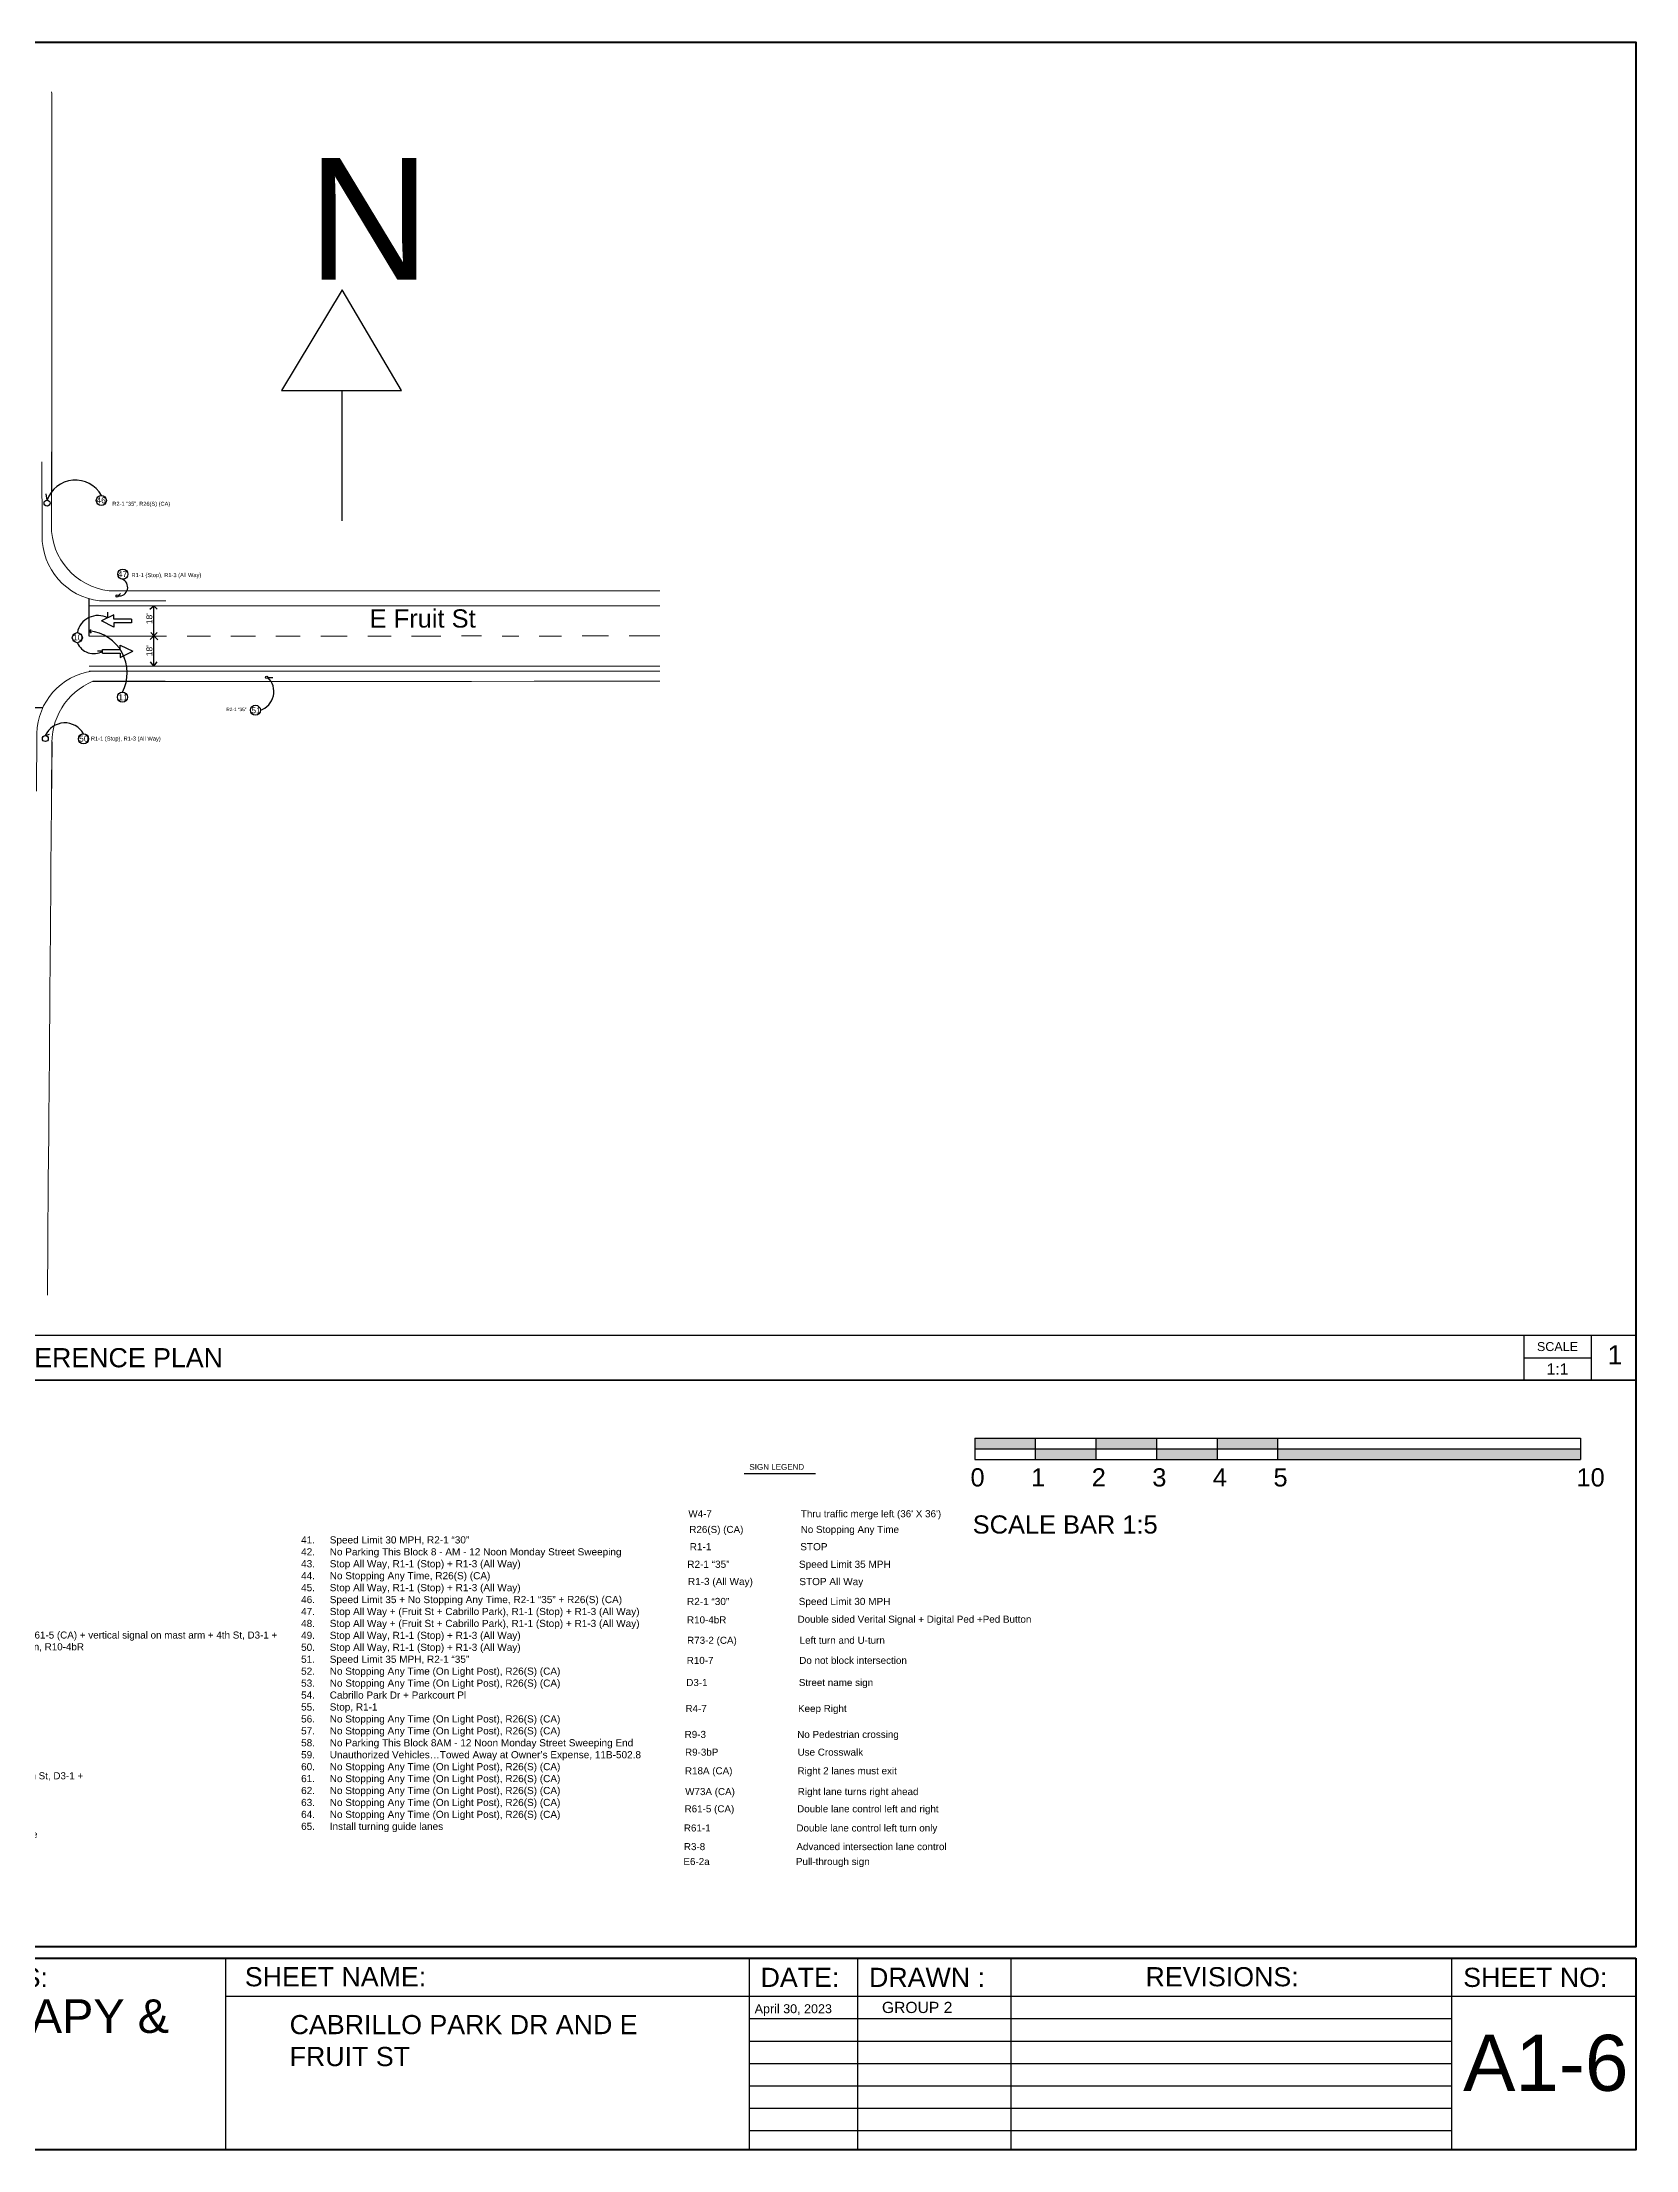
# Paper-space layout 'Layout1' of a CAD drawing. Header units: inches. Extents: x 0 to 35.9, y 0 to 23.6.
# Drawn here: x 18.11 to 35.9, y 0.09 to 23.61 of the extents above; entities that cross this region are included whole.
import ezdxf

# ---------------------------------------------------------------- set-up
doc = ezdxf.new("R2010")
doc.units = ezdxf.units.IN
doc.header["$MEASUREMENT"] = 0
doc.layers.get('0').update_dxf_attribs({"lineweight": 30})
for name, color, linetype in [('BLOCK TEXT', 7, 'Continuous'), ('C-ROAD', 7, 'Continuous'), ('C-SIDEWALK-CURB', 92, 'Continuous'), ('SIDEWALK IN INTERSECTION', 50, 'Continuous'), ('STREET SIGNS', 7, 'Continuous')]:
    doc.layers.add(name, color=color, linetype=linetype)
doc.styles.add('Sheet', font='arial.ttf', dxfattribs={"height": 0.375})
doc.styles.get("Standard").update_dxf_attribs({"font": 'arial.ttf'})
doc.styles.add('WORKING', font='arial.ttf')

# ---------------------------------------------------------------- blocks, each defined once
blk = doc.blocks.new('TITLEBLOCK ARCHD24X36')
for p, q in [((35.909, 9.514), (0.031, 9.514)), ((35.909, 9.014), (0.031, 9.014)), ((20.176, 0.428), (20.176, 2.566)), ((26.017, 0.428), (26.017, 2.566)), ((27.227, 0.428), (27.227, 2.566)), ((28.937, 0.428), (28.937, 2.566)), ((33.857, 0.428), (33.857, 2.566)), ((35.909, 0.428), (35.909, 2.566)), ((35.909, 2.138), (20.176, 2.138)), ((33.857, 1.888), (26.017, 1.888)), ((33.857, 1.638), (26.017, 1.638)), ((33.857, 1.388), (26.017, 1.388)), ((33.857, 1.138), (26.017, 1.138)), ((33.857, 0.888), (26.017, 0.888)), ((33.857, 0.638), (26.017, 0.638))]:
    blk.add_line(p, q)
at = {"ltscale": 0.125}
for points in [[(0.031, 23.944), (35.909, 23.944), (35.909, 9.514), (0.031, 9.514)], [(6.23, 9.014), (35.909, 9.014), (35.909, 2.691), (6.23, 2.691)]]:
    blk.add_lwpolyline(points, close=True, dxfattribs=at)
for points in [[(34.659, 9.514), (34.659, 9.014)], [(35.409, 9.514), (35.409, 9.014)], [(34.659, 9.264), (35.409, 9.264)]]:
    blk.add_lwpolyline(points)
at = {"layer": 'BLOCK TEXT', "linetype": 'ByBlock', "lineweight": 100}
for points in [[(0.031, 2.691), (0.031, 23.944), (35.909, 23.944), (35.909, 2.691)], [(35.909, 2.566), (35.909, 0.428), (0.031, 0.428), (0.031, 2.566)]]:
    blk.add_lwpolyline(points, close=True, dxfattribs=at)
at = {"style": 'Sheet'}
for s, width, gutter_width, heights, insert, char_height, attachment_point in [('SCALE', 0.46248, 1.069, [0], (35.034, 9.389), 0.1, 5), ('\\A1;OCC AREA REFERENCE PLAN', 5.40402, 1.069, [0], (17.97, 9.264), 0.21376, 5), ('\\A1;1', 0.21376, 1.069, [0], (35.593, 9.404), 0.2138, 1), ('PROJECT NAME AND ADDRESS:', 5.25336, 1.069, [0], (15.859, 2.348), 0.21376, 5), ('SHEET NAME:', 2.63324, 1.069, [0], (20.387, 2.466), 0.21376, 1), ('DATE:', 1.77221, 1.069, [0], (26.142, 2.459), 0.2138, 1), ('DRAWN :', 1.77221, 1.069, [0], (27.352, 2.459), 0.2138, 1), ('REVISIONS:', 1.77221, 1.069, [0], (30.437, 2.466), 0.2138, 1), ('SHEET NO:', 1.77221, 1.069, [0], (33.982, 2.459), 0.2138, 1), ('\\A1;CABRILLO PARK DR AND E FRUIT ST', 4.73016, 1.069, [1.154], (20.887, 1.932), 0.21376, 1), ('A1-6', 1.80207, 0.312, [0], (33.982, 1.711), 0.625, 1)]:
    blk.add_mtext_dynamic_manual_height_columns(s, width=width, gutter_width=gutter_width, heights=heights, dxfattribs=dict(at, insert=insert, char_height=char_height, attachment_point=attachment_point))
at = {"insert": (35.034, 9.139), "char_height": 0.125, "attachment_point": 5, "style": 'Sheet'}
blk.add_mtext('1:1', dxfattribs=at)
at = {"insert": (15.917, 1.711), "char_height": 0.375, "attachment_point": 5, "line_spacing_factor": 0.66, "style": 'Sheet'}
blk.add_mtext_dynamic_manual_height_columns('APEX PHYSICAL THERAPY & REHABILITATION', width=7.43407, gutter_width=1.069, heights=[0], dxfattribs=at)
at = {"insert": (26.076, 2.052), "char_height": 0.1, "width": 1.98456, "attachment_point": 1, "style": 'Sheet'}
blk.add_mtext('April 30, 2023', dxfattribs=at)
at = {"ltscale": 0.125, "insert": (27.496, 2.079), "char_height": 0.125, "attachment_point": 1, "style": 'Sheet'}
blk.add_mtext_dynamic_manual_height_columns('GROUP 2', width=1.67854, gutter_width=1.875, heights=[0], dxfattribs=at)
blk = doc.blocks.new('SCALE 1_50')
h = blk.add_hatch(color=256)
h.dxf.hatch_style = 1
h.paths.add_polyline_path([(20, -3.5), (20, 0), (0, 0), (0, -3.5)])
h.paths.add_polyline_path([(40, -3.5), (20, -3.5), (20, -7), (40, -7)])
h.paths.add_polyline_path([(60, 0), (40, 0), (40, -3.5), (60, -3.5)])
h.paths.add_polyline_path([(60, -7), (80, -7), (80, -3.5), (60, -3.5)])
h.paths.add_polyline_path([(100, 0), (80, 0), (80, -3.5), (100, -3.5)])
h.paths.add_polyline_path([(100, -3.5), (100, -7), (200, -7), (200, -3.5)])
for p, q in [((0, 0), (0, -7)), ((0, 0), (200, 0)), ((20, 0), (20, -7)), ((40, 0), (40, -7)), ((60, 0), (60, -7)), ((80, 0), (80, -7)), ((100, 0), (100, -7)), ((200, 0), (200, -7)), ((200, 0), (200, -7)), ((200, 0), (200, -7)), ((200, 0), (200, -7)), ((0, -3.5), (200, -3.5)), ((0, -7), (200, -7))]:
    blk.add_line(p, q)
at = {"char_height": 6, "attachment_point": 1, "style": 'WORKING'}
for s, insert, width in [('0', (-1.38, -9.94), 22.4294), ('1', (18.62, -9.94), 22.4294), ('2', (38.62, -9.94), 22.4294), ('3', (58.62, -9.94), 22.4294), ('4', (78.62, -9.94), 22.4294), ('5', (98.62, -9.94), 22.4294), ('10', (198.62, -9.94), 22.4294), ('SCALE BAR 1:5', (-0.64, -25.49), 448.7344)]:
    blk.add_mtext(s, dxfattribs=dict(at, insert=insert, width=width))

psp = doc.layouts.get("Layout1")

# ---------------------------------------------------------------- linework, layer by layer
at = {"ltscale": 0.125}
for p, q in [((21.462, 20.844), (20.785, 19.721)), ((22.125, 19.721), (21.462, 20.844)), ((20.785, 19.721), (22.125, 19.721)), ((21.462, 18.266), (21.462, 19.721))]:
    psp.add_line(p, q, dxfattribs=at)
at = {"color": 7}
for p, q in [((18.961, 17.429), (18.987, 17.456)), ((18.846, 17.185), (18.846, 17.25, 8.541)), ((18.789, 16.812), (18.732, 16.812)), ((20.634, 16.52), (20.689, 16.52))]:
    psp.add_line(p, q, dxfattribs=at)
for centre, radius in [((18.95, 17.429), 0.0114), ((20.621, 16.52), 0.013)]:
    psp.add_circle(centre, radius, dxfattribs=at)
for centre, radius, start, end in [((18.972, 17.526), 0.0971, 263.8972, 68.5316), ((18.738, 16.976, 8.541), 0.235, 62.4898, 169.2107), ((18.691, 16.985), 0.199, 202.7776, 299.5722), ((20.48, 16.363), 0.22, 288.5527, 45.6332)]:
    psp.add_arc(centre, radius, start, end, dxfattribs=at)
at = {"layer": 'C-ROAD', "color": 7, "linetype": 'Continuous', "lineweight": 0, "flags": 128}
for points, elevation in [([(19.495, 17.375), (18.756, 17.375, -0.383996), (18.113, 18.105), (18.112, 18.924)], -0.021), ([(19.6, 17.487), (18.861, 17.487, -0.383996), (18.218, 18.217), (18.217, 19.036)], 4.298), ([(18.051, 15.252), (18.056, 15.895, -0.371801), (18.673, 16.589), (19.487, 16.589)], -0.021), ([(18.218, 15.251), (18.224, 15.736, -0.323044), (18.681, 16.477), (19.487, 16.477)], -0.021)]:
    psp.add_lwpolyline(points, format="xyb", dxfattribs=dict(at, elevation=elevation))
at = {"layer": 'C-SIDEWALK-CURB', "color": 7}
for p, q in [((18.169, 18.498), (18.158, 18.567)), ((18.64, 16.982, 4.27), (18.64, 17.398, 4.27)), ((19.317, 17.283, 4.276), (19.361, 17.318, 8.525)), ((19.361, 16.984, 8.525), (19.361, 17.318, 8.525)), ((19.361, 17.318, 8.525), (19.399, 17.283, 4.276)), ((18.64, 17.04), (18.663, 17.056)), ((18.64, 17.04), (18.663, 17.014)), ((19.361, 16.984, 8.525), (19.32, 16.943, 13.172)), ((19.361, 16.984, 8.525), (19.327, 17.021, 4.276)), ((19.361, 16.984, 8.525), (19.398, 17.021, 4.276)), ((19.361, 16.646, 8.525), (19.361, 16.984, 8.525)), ((19.361, 16.984, 8.525), (19.405, 16.94, 1.393)), ((19.361, 16.646, 8.525), (19.322, 16.693, 4.276)), ((19.361, 16.646, 8.525), (19.397, 16.693, 4.276)), ((18.15, 15.871), (18.195, 15.887)), ((25.946, 7.64), (26.742, 7.64))]:
    psp.add_line(p, q, dxfattribs=at)
at = {"layer": 'C-SIDEWALK-CURB', "color": 7, "linetype": 'Continuous', "lineweight": 0}
for p, q in [((18.64, 17.375, 4.301), (18.64, 17.375, 4.301)), ((19.731, 16.982, 4.289), (19.992, 16.982, 4.293)), ((20.221, 16.982, 4.293), (20.494, 16.982, 4.293)), ((21.747, 16.982, 4.293), (22.008, 16.982, 4.293)), ((22.237, 16.982, 4.293), (22.564, 16.982, 4.293)), ((23.248, 16.982, 4.295), (23.432, 16.982, 4.296)), ((23.661, 16.982, 4.297), (23.91, 16.982, 4.299)), ((24.664, 16.983, 4.302), (25.005, 16.983, 4.304))]:
    psp.add_line(p, q, dxfattribs=at)
at = {"layer": 'C-SIDEWALK-CURB', "color": 7, "linetype": 'Continuous', "lineweight": 0, "extrusion": (7.69861e-05, -1, 2.48669e-09), "elevation": -17.486, "flags": 128}
psp.add_lwpolyline([(18.862, 4.305), (19.407, 4.314), (20.003, 4.324), (20.107, 4.324), (20.807, 4.324), (21.507, 4.324), (22.207, 4.324), (22.829, 4.324), (22.907, 4.324), (23.607, 4.328), (24.307, 4.331), (25.007, 4.334)], dxfattribs=at)
at = {"layer": 'C-SIDEWALK-CURB', "color": 7, "linetype": 'Continuous', "lineweight": 0, "extrusion": (7.69861e-05, -1, 6.48156e-10), "flags": 128}
for points, elevation in [([(18.642, 4.264), (18.707, 4.265), (19.407, 4.276), (20.003, 4.287), (20.107, 4.287), (20.807, 4.287), (21.507, 4.287), (22.207, 4.287), (22.829, 4.287), (22.907, 4.287), (23.607, 4.29), (24.307, 4.294), (25.007, 4.297)], -17.317), ([(18.642, 4.282), (18.707, 4.283), (19.407, 4.295), (20.003, 4.305), (20.107, 4.305), (20.807, 4.305), (21.507, 4.305), (22.207, 4.305), (22.829, 4.305), (22.907, 4.306), (23.607, 4.309), (24.307, 4.312), (25.007, 4.316)], -17.317), ([(18.642, 4.264), (18.707, 4.265), (19.407, 4.276), (20.003, 4.287), (20.107, 4.287), (20.807, 4.287), (21.507, 4.287), (22.207, 4.287), (22.829, 4.287), (22.907, 4.287), (23.607, 4.29), (24.307, 4.294), (25.007, 4.297)], -16.645), ([(18.642, 4.282), (18.707, 4.283), (19.407, 4.295), (20.003, 4.305), (20.107, 4.305), (20.807, 4.305), (21.507, 4.305), (22.207, 4.305), (22.829, 4.305), (22.907, 4.306), (23.607, 4.309), (24.307, 4.312), (25.007, 4.316)], -16.645), ([(18.642, 4.301), (18.707, 4.302), (19.407, 4.314), (20.003, 4.324), (20.107, 4.324), (20.807, 4.324), (21.507, 4.324), (22.207, 4.324), (22.829, 4.324), (22.907, 4.324), (23.607, 4.328), (24.307, 4.331), (25.007, 4.334)], -16.587)]:
    psp.add_lwpolyline(points, dxfattribs=dict(at, elevation=elevation))
at = {"layer": 'C-SIDEWALK-CURB', "color": 7, "linetype": 'Continuous', "lineweight": 0, "extrusion": (-0.016862, 0.000735088, 0.999858), "elevation": 3.968, "flags": 128}
psp.add_lwpolyline([(-17.778, 17.953), (-17.781, 18.018), (-17.811, 18.717), (-17.815, 18.813)], dxfattribs=at)
at = {"layer": 'C-SIDEWALK-CURB', "color": 7, "linetype": 'Continuous', "lineweight": 0, "elevation": 4.293, "flags": 128}
for points in [[(20.723, 16.982), (20.805, 16.982), (20.994, 16.982)], [(21.224, 16.982), (21.505, 16.982), (21.518, 16.982)]]:
    psp.add_lwpolyline(points, dxfattribs=at)
at = {"layer": 'C-SIDEWALK-CURB', "color": 7, "linetype": 'Continuous', "lineweight": 0, "extrusion": (-7.69862e-05, 1, 4.11254e-08), "elevation": 16.981, "flags": 128}
psp.add_lwpolyline([(-22.795, 4.293), (-22.829, 4.293), (-22.907, 4.294), (-23.019, 4.294)], dxfattribs=at)
at = {"layer": 'C-SIDEWALK-CURB', "color": 7, "linetype": 'Continuous', "lineweight": 0, "extrusion": (-0.004841, -3.72717e-07, 0.999988), "elevation": 4.183, "flags": 128}
psp.add_lwpolyline([(24.16, 16.983), (24.326, 16.983), (24.455, 16.983)], dxfattribs=at)
at = {"layer": 'C-SIDEWALK-CURB', "color": 7, "linetype": 'Continuous', "lineweight": 0, "extrusion": (7.69861e-05, -1, 1.86922e-09), "elevation": -16.475, "flags": 128}
psp.add_lwpolyline([(18.682, 4.302), (18.707, 4.302), (19.407, 4.314), (20.003, 4.324), (20.107, 4.324), (20.807, 4.324), (21.507, 4.324), (22.207, 4.324), (22.829, 4.324), (22.907, 4.324), (23.607, 4.328), (24.307, 4.331), (25.007, 4.334)], dxfattribs=at)
at = {"layer": 'C-SIDEWALK-CURB', "color": 7, "linetype": 'Continuous', "lineweight": 0, "extrusion": (-0.999965, 0.008415, 2.16065e-10), "elevation": -18.091, "flags": 128}
psp.add_lwpolyline([(-9.78, 0), (-9.78, 0), (-10.356, 4.215), (-11.056, 4.219), (-11.568, 4.221), (-11.756, 4.223), (-12.456, 4.231), (-13.156, 4.239), (-13.856, 4.247), (-14.393, 4.253), (-14.556, 4.255), (-15.256, 4.264), (-15.956, 4.273)], dxfattribs=at)
at = {"layer": 'C-SIDEWALK-CURB', "color": 7, "linetype": 'Continuous', "lineweight": 0}
psp.add_polyline3d([(18.224, 18.602, -0.009), (18.224, 19.082, -0.009), (18.223, 19.782, -0.009), (18.223, 20.482, -0.009), (18.222, 21.182, -0.009), (18.222, 21.882, -0.009), (18.222, 22.049, 4.296), (18.221, 22.582, 4.3), (18.221, 23.034, 4.304), (18.218, 23.055, 4.304)], dxfattribs=at)
at = {"layer": 'C-SIDEWALK-CURB', "color": 7}
for centre, radius in [((18.169, 18.465), 0.0333), ((18.775, 18.494), 0.056), ((19.015, 17.672), 0.056), ((18.507, 16.964), 0.056), ((19.01, 16.3), 0.056), ((20.494, 16.154), 0.056), ((18.15, 15.838), 0.0331), ((18.576, 15.835), 0.056)]:
    psp.add_circle(centre, radius, dxfattribs=at)
for centre, radius, start, end in [((18.484, 18.388), 0.334, 29.0908, 160.723), ((18.594, 16.573), 0.469, 332.4623, 84.2935), ((18.368, 15.773), 0.24, 29.5361, 155.7453)]:
    psp.add_arc(centre, radius, start, end, dxfattribs=at)
at = {"layer": 'SIDEWALK IN INTERSECTION', "color": 7}
psp.add_line((18.121, 16.182, 8.27), (16.225, 16.182, 8.27), dxfattribs=at)
at = {"layer": 'STREET SIGNS', "color": 7}
for p, q in [((18.916, 17.22), (18.776, 17.15)), ((18.916, 17.171), (18.916, 17.22)), ((19.112, 17.171), (18.916, 17.171)), ((19.112, 17.171), (19.112, 17.129)), ((18.916, 17.08), (18.776, 17.15)), ((18.916, 17.129), (18.916, 17.08)), ((19.112, 17.129), (18.916, 17.129)), ((18.789, 16.791), (18.789, 16.833)), ((18.789, 16.833), (18.985, 16.833)), ((18.789, 16.791), (18.985, 16.791)), ((18.985, 16.833), (18.985, 16.882)), ((18.985, 16.882), (19.125, 16.812)), ((18.985, 16.742), (19.125, 16.812)), ((18.985, 16.791), (18.985, 16.742))]:
    psp.add_line(p, q, dxfattribs=at)

# ---------------------------------------------------------------- block references
psp.add_blockref('TITLEBLOCK ARCHD24X36', (-0.011, -0.335))
at = {"xscale": 0.03380825986332073, "yscale": 0.03380825986332073, "zscale": 0.03380825986332073}
psp.add_blockref('SCALE 1_50', (28.52, 8.033), dxfattribs=at)

# ---------------------------------------------------------------- texts
at = {"ltscale": 0.125, "insert": (21.077, 22.314), "char_height": 1.355, "attachment_point": 1, "style": 'Sheet'}
psp.add_mtext_dynamic_manual_height_columns('N', width=3.85335, gutter_width=6.776, heights=[0], dxfattribs=at)
at = {"color": 7, "linetype": 'Continuous', "attachment_point": 1}
for s, insert, char_height, width in [('R2-1 “35”, R26(S) (CA)', (18.898, 18.48, 0), 0.04496, 0.70945), ('R1-1 (Stop), R1-3 (All Way)', (19.111, 17.685, 0), 0.04566, 0.85076), ('R2-1 “35”\\P', (20.17, 16.182, 0), 0.0378, 0.22775), ('R1-1 (Stop), R1-3 (All Way)', (18.658, 15.861, 0), 0.04566, 0.85076), ("W4-7 ^I^I^I^IThru traffic merge left (36' X 36')", (25.325, 7.229), 0.07849, 3.16826), ('R26(S) (CA)                     No Stopping Any Time ', (25.336, 7.054), 0.07849, 2.96028), ('41.^ISpeed Limit 30 MPH, R2-1 “30” \\P42.^INo Parking This Block 8 - AM - 12 Noon Monday Street Sweeping\\P43.^IStop All Way, R1-1 (Stop) + R1-3 (All Way)\\P44.^INo Stopping Any Time, R26(S) (CA)\\P45.^IStop All Way, R1-1 (Stop) + R1-3 (All Way)\\P46.^ISpeed Limit 35 + No Stopping Any Time, R2-1 “35” + R26(S) (CA)\\P47.^IStop All Way + (Fruit St + Cabrillo Park), R1-1 (Stop) + R1-3 (All Way)\\P48.^IStop All Way + (Fruit St + Cabrillo Park), R1-1 (Stop) + R1-3 (All Way)\\P49.^IStop All Way, R1-1 (Stop) + R1-3 (All Way)\\P50.^IStop All Way, R1-1 (Stop) + R1-3 (All Way)\\P51.^ISpeed Limit 35 MPH, R2-1 “35”\\P52.^INo Stopping Any Time (On Light Post), R26(S) (CA)\\P53.^INo Stopping Any Time (On Light Post), R26(S) (CA)\\P54.^ICabrillo Park Dr + Parkcourt Pl\\P55.^IStop, R1-1\\P56.^INo Stopping Any Time (On Light Post), R26(S) (CA)\\P57.^INo Stopping Any Time (On Light Post), R26(S) (CA)\\P58.^INo Parking This Block 8AM - 12 Noon Monday Street Sweeping End\\P59.^IUnauthorized Vehicles…Towed Away at Owner’s Expense, 11B-502.8\\P60.^INo Stopping Any Time (On Light Post), R26(S) (CA)\\P61.^INo Stopping Any Time (On Light Post), R26(S) (CA)\\P62.^INo Stopping Any Time (On Light Post), R26(S) (CA)\\P63.^INo Stopping Any Time (On Light Post), R26(S) (CA)\\P64.^INo Stopping Any Time (On Light Post), R26(S) (CA)\\P65.^IInstall turning guide lanes', (21.004, 6.938), 0.07988, 6.25398), ('R1-1                                STOP', (25.34, 6.862), 0.07988, 2.48971), ('R2-1 “35”                         Speed Limit 35 MPH', (25.313, 6.666), 0.07988, 4.14587), ('R1-3 (All Way)\\P', (25.32, 6.474), 0.07988, 0.74927), ('^I                              STOP All Way', (25.314, 6.473), 0.07988, 2.48971), ('R2-1 “30”                         Speed Limit 30 MPH', (25.31, 6.251), 0.07988, 4.14587), ('R10-4bR', (25.31, 6.045), 0.0785, 0.4513), ('Double sided Verital Signal + Digital Ped +Ped Button', (26.544, 6.052), 0.07849, 2.72366), ('R73-2 (CA)^I^I^ILeft turn and U-turn', (25.311, 5.817), 0.07849, 4.54152), ('R10-7^I^I^I^IDo not block intersection', (25.307, 5.593), 0.07849, 3.84176), ('D3-1^I^I^I^IStreet name sign', (25.302, 5.346), 0.07849, 3.14379), ('R4-7^I^I^I^IKeep Right', (25.293, 5.056), 0.07849, 2.58897), ('R9-3^I^I^I^INo Pedestrian crossing', (25.284, 4.767), 0.07849, 3.04268), ('R9-3bP ^I^I^IUse Crosswalk', (25.288, 4.569), 0.07849, 2.84721), ('R18A (CA)^I^I^IRight 2 lanes must exit', (25.287, 4.361), 0.07849, 3.03454), ('W73A (CA)^I^I^IRight lane turns right ahead', (25.29, 4.129), 0.07849, 2.86495), ('R61-5 (CA)^I^I^IDouble lane control left and right', (25.283, 3.937), 0.07849, 3.32015), ('R61-1 ^I^I^IDouble lane control left turn only', (25.275, 3.723), 0.07849, 3.48267), ('E6-2a^I^I^I^IPull-through sign', (25.27, 3.349), 0.07849, 3.64598), ('R3-8 ^I^I^I^IAdvanced intersection lane control', (25.275, 3.515), 0.07849, 3.55135)]:
    psp.add_mtext(s, dxfattribs=dict(at, insert=insert, char_height=char_height, width=width))
at = {"layer": 'C-SIDEWALK-CURB', "color": 7, "linetype": 'Continuous', "attachment_point": 1}
for s, insert, char_height, width in [('46', (18.72, 18.53, 0), 0.0674, 9.77003), ('47', (18.959, 17.707, 0), 0.0674, 9.77003), ('E Fruit St', (21.768, 17.28, 0), 0.2034, 29.49739), ('10', (18.458, 17, 0), 0.0674, 9.77003), ('11', (18.965, 16.333, 0), 0.0674, 9.77003), ('51', (20.449, 16.187, 0), 0.0674, 9.77003), ('50', (18.527, 15.871, 0), 0.0674, 9.77003), ('SIGN LEGEND ', (26.006, 7.744), 0.06403, 9.28385), ('\\P20.^IR3-8 or R61-1 (CA) w/ right of R61-5 (CA) + No Stopping Any Time, R26(S) (CA) \\P21.^ITo I5 North ←, E6-2a\\P22.^IVertical signal + digital Ped + Ped button, R10-4bR\\P23.^IMastarm B - Typical Arrangements (see photos below) + R3-8 or R61-1 (CA) w/ right of R61-5 (CA) + vertical signal on mast arm + 4th St, D3-1 + \\PMastarm Pole: Vertical Signal + Digital Ped +  No Stopping Any Time, R26(S) (CA)  + Ped Button, R10-4bR\\P24.^ISpeed Limit 35, R2-1 + No Stopping Any Time, R26(S) (CA), on light pole\\P25.^INo Stopping Any Time, R26(S) (CA), on light pole\\P26.^IDouble sided vertical signal\\P27.^IMastarm: Vertical Signal + R73-2 (CA) + Vertical Signal + Cabrillo Park Dr, D3-1 \\PMastarm Pole: R10-7 + Vertical Signal + Digital Ped + R9-3 + R9-3bP \\P28.^IR4-7\\P29.^IW73A (CA) + No Stopping Any Time, R26(S) (CA), on light pole\\P30.^IR18A (CA)\\P31.^IR18A (CA) + No Stopping Any Time, R26(S) (CA)\\P32.^IDouble sided Vertical Signal + Digital Ped + R9-3 + R9-3bP \\P33.^IMastarm B - Typical Arrangements (see photos below) + vertical signal on mast arm + 4th St, D3-1 + \\PMastarm Pole: Vertical Signal + Ped Button, R10-4bR\\P34.^IR4-7\\P35.^I Mastarm: Vertical Signal + R73-2 (CA) + Vertical Signal + Cabrillo Park Dr, D3-1 \\PMastarm Pole: R10-7 + Vertical Signal + Digital Ped + Ped Button, R10-4bR\\P36.^ISpeed Limit 40, R2-1 + No Stopping Any Time, R26(S) (CA), + OC BUS sign, on light pole\\P37.^INo Stopping Any Time, R26(S) (CA), on light pole\\P38.^IOC BUS sign\\P39.^INo Stopping Any Time, R26(S) (CA)\\P40.^I Double sided Verital Signal + Digital Ped +Ped Button, R10-4bR', (13.374, 6.399), 0.078492, 11.38126)]:
    psp.add_mtext(s, dxfattribs=dict(at, insert=insert, char_height=char_height, width=width))
at = {"layer": 'C-SIDEWALK-CURB', "color": 7, "linetype": 'Continuous', "char_height": 0.0674, "width": 9.77003, "attachment_point": 1, "rotation": 90}
for insert in [(19.276, 17.115, 0), (19.277, 16.757, 0)]:
    psp.add_mtext("18'", dxfattribs=dict(at, insert=insert))

doc.saveas('drawing.dxf')
